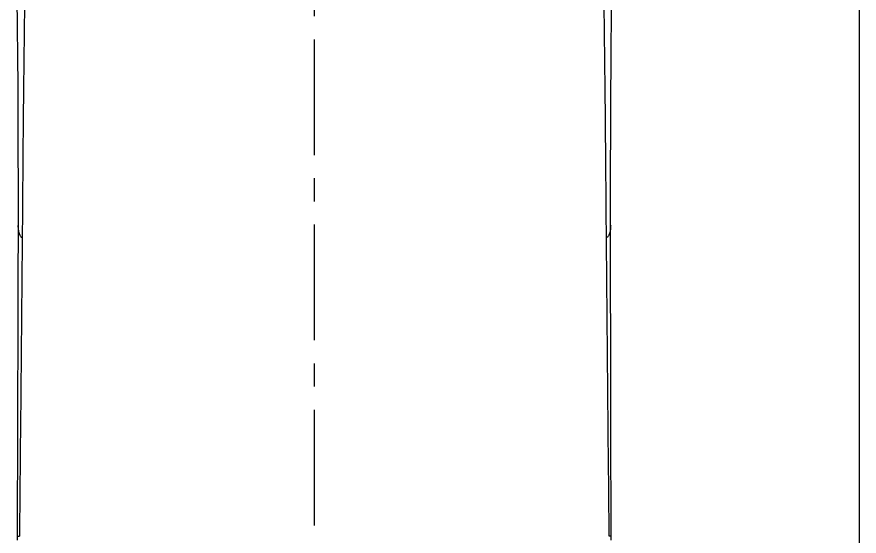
# Model space of a CAD drawing. Extents: x 39525 to 40119, y 15845 to 16265.
# Drawn here: x 39895 to 39958.7, y 16039.7 to 16078.9 of the extents above; entities that cross this region are included whole.
import ezdxf

# ---------------------------------------------------------------- set-up
doc = ezdxf.new("R2010")
doc.units = 0
doc.header["$LTSCALE"] = 7
doc.header["$MEASUREMENT"] = 0
doc.linetypes.add('CENTER', pattern=[2, 1.25, -0.25, 0.25, -0.25])
doc.linetypes.add('CENTER2', pattern=[1.125, 0.75, -0.125, 0.125, -0.125])
doc.layers.get('0').update_dxf_attribs({"color": 2, "linetype": 'CONTINUOUS'})
doc.layers.add('CENTER', color=1, linetype='CENTER2')
doc.layers.add('DIM', color=2, linetype='CONTINUOUS')

msp = doc.modelspace()

# ---------------------------------------------------------------- linework, layer by layer
at = {"color": 7, "linetype": 'Continuous'}
for p, q in [((39894.98333, 16081.60207), (39895.04633, 16073.6833)), ((39939.92656, 16075.77968), (39939.96042, 16079.71789)), ((39939.90282, 16072.57482), (39939.92656, 16075.77968)), ((39895.04633, 16073.6833), (39895.05992, 16071.4142)), ((39939.89154, 16070.19251), (39939.90282, 16072.57482)), ((39895.05992, 16071.4142), (39895.06847, 16068.90186)), ((39939.88581, 16067.53942), (39939.89154, 16070.19251)), ((39895.06847, 16068.90186), (39895.07137, 16066.10335)), ((39939.88572, 16064.59171), (39939.88581, 16067.53942)), ((39939.91138, 16048.43019), (39939.88572, 16064.59171)), ((39895.04507, 16048.43019), (39895.02002, 16039.35204)), ((39939.93642, 16039.35213), (39939.91138, 16048.43019))]:
    msp.add_line(p, q, dxfattribs=at)
msp.add_lwpolyline([(39895.07137, 16066.10335), (39895.05864, 16056.00326), (39895.04507, 16048.43019)], dxfattribs=at)
for points, knots in [([(39896.59328, 16109.87525), (39896.57785, 16109.86602), (39896.54706, 16109.84625), (39896.50398, 16109.81295), (39896.47103, 16109.78319), (39896.44481, 16109.76329), (39896.42634, 16109.75238), (39896.40696, 16109.74671), (39896.38603, 16109.74848), (39896.36318, 16109.75535), (39896.336, 16109.76244), (39896.30298, 16109.76382), (39896.26471, 16109.74984), (39896.22555, 16109.71262), (39896.18669, 16109.64785), (39896.14859, 16109.54828), (39896.11446, 16109.40756), (39896.08363, 16109.22258), (39896.04308, 16108.88421), (39896.00416, 16108.34346), (39895.96901, 16107.55314), (39895.94105, 16106.57505), (39895.91707, 16105.412), (39895.89434, 16104.06863), (39895.86943, 16102.55071), (39895.84124, 16100.86505), (39895.81132, 16099.01958), (39895.78061, 16097.02298), (39895.73903, 16094.08615), (39895.68723, 16090.11197), (39895.62763, 16085.03268), (39895.56184, 16079.60886), (39895.48659, 16073.93996), (39895.43441, 16068.12824), (39895.40648, 16064.21744), (39895.3898, 16062.25578)], [0, 0, 0, 0, 0.00112557, 0.00228866, 0.00340465, 0.00390397, 0.00434765, 0.00474215, 0.00514533, 0.00564184, 0.00623629, 0.00690148, 0.00767803, 0.00871443, 0.01021617, 0.0123762, 0.01536458, 0.01926787, 0.02411312, 0.03669722, 0.05320042, 0.07364596, 0.09796078, 0.12603836, 0.15777006, 0.19301567, 0.2315975, 0.27333573, 0.31804373, 0.41549966, 0.5221922, 0.63609602, 0.75512677, 0.87716986, 1, 1, 1, 1]), ([(39939.56665, 16062.25578), (39939.54997, 16064.21744), (39939.52203, 16068.12824), (39939.46985, 16073.93996), (39939.39461, 16079.60886), (39939.32881, 16085.03268), (39939.26922, 16090.11197), (39939.21742, 16094.08615), (39939.17584, 16097.02298), (39939.14513, 16099.01958), (39939.11521, 16100.86505), (39939.08701, 16102.55071), (39939.06211, 16104.06863), (39939.03937, 16105.412), (39939.0154, 16106.57505), (39938.98744, 16107.55314), (39938.95229, 16108.34346), (39938.91336, 16108.88421), (39938.87281, 16109.22258), (39938.84199, 16109.40756), (39938.80785, 16109.54828), (39938.76975, 16109.64785), (39938.7309, 16109.71262), (39938.69174, 16109.74984), (39938.65347, 16109.76382), (39938.62044, 16109.76244), (39938.59327, 16109.75535), (39938.57042, 16109.74848), (39938.54948, 16109.74671), (39938.5301, 16109.75238), (39938.51163, 16109.76329), (39938.48541, 16109.78319), (39938.45246, 16109.81295), (39938.40939, 16109.84625), (39938.37859, 16109.86602), (39938.36317, 16109.87525)], [0, 0, 0, 0, 0.12283014, 0.24487323, 0.36390398, 0.4778078, 0.58450034, 0.68195627, 0.72666427, 0.7684025, 0.80698433, 0.84222994, 0.87396164, 0.90203922, 0.92635404, 0.94679958, 0.96330278, 0.97588688, 0.98073213, 0.98463542, 0.9876238, 0.98978383, 0.99128557, 0.99232197, 0.99309852, 0.99376371, 0.99435816, 0.99485467, 0.99525785, 0.99565235, 0.99609603, 0.99659535, 0.99771134, 0.99887443, 1, 1, 1, 1]), ([(39895.06915, 16063.15137), (39895.06902, 16063.05039), (39895.08009, 16062.8981), (39895.11351, 16062.7003), (39895.14824, 16062.56135), (39895.19198, 16062.43968), (39895.24482, 16062.34233), (39895.30826, 16062.27281), (39895.36452, 16062.2548), (39895.3898, 16062.25578)], [0, 0, 0, 0, 0.30040449, 0.45247083, 0.59646959, 0.7260211, 0.8360126, 0.92474064, 1, 1, 1, 1]), ([(39939.8873, 16063.15137), (39939.88743, 16063.05039), (39939.87635, 16062.89809), (39939.84293, 16062.70029), (39939.8082, 16062.56134), (39939.76446, 16062.43966), (39939.71161, 16062.34232), (39939.64817, 16062.2728), (39939.59191, 16062.2548), (39939.56663, 16062.25578)], [0, 0, 0, 0, 0.30040741, 0.45247487, 0.59647402, 0.72602492, 0.83601473, 0.92474063, 1, 1, 1, 1]), ([(39895.38981, 16062.25578), (39895.3578, 16058.4912), (39895.28605, 16050.96205), (39895.21512, 16043.43288), (39895.17842, 16039.66827)], [0, 0, 0, 0, 0.49999491, 1, 1, 1, 1]), ([(39939.77802, 16039.66827), (39939.74132, 16043.43288), (39939.67039, 16050.96205), (39939.59864, 16058.4912), (39939.56663, 16062.25578)], [0, 0, 0, 0, 0.50000509, 1, 1, 1, 1]), ([(39895.0211, 16039.67738), (39895.0211, 16039.67642), (39895.02565, 16039.67524), (39895.03193, 16039.67392), (39895.04477, 16039.67256), (39895.06161, 16039.67129), (39895.08379, 16039.67017), (39895.1232, 16039.66883), (39895.15533, 16039.66841), (39895.17842, 16039.66828)], [0, 0, 0, 0, 0.01825705, 0.06527228, 0.14275435, 0.25117471, 0.39084659, 0.56204039, 1, 1, 1, 1]), ([(39939.93535, 16039.67738), (39939.93535, 16039.67642), (39939.93079, 16039.67524), (39939.92451, 16039.67392), (39939.91167, 16039.67256), (39939.89484, 16039.67129), (39939.87265, 16039.67017), (39939.83325, 16039.66883), (39939.80111, 16039.66841), (39939.77803, 16039.66828)], [0, 0, 0, 0, 0.01825707, 0.0652723, 0.14275436, 0.2511747, 0.39084659, 0.56204039, 1, 1, 1, 1])]:
    msp.add_open_spline(points, degree=3, knots=knots, dxfattribs=at)
at = {"layer": 'CENTER', "linetype": 'CENTER'}
msp.add_line((39917.47822, 16161.22897), (39917.47822, 15995.55158), dxfattribs=at)
at = {"layer": 'DIM'}
msp.add_line((39958.67731, 16156.22897), (39958.67731, 16020.35015), dxfattribs=at)

doc.saveas('drawing.dxf')
